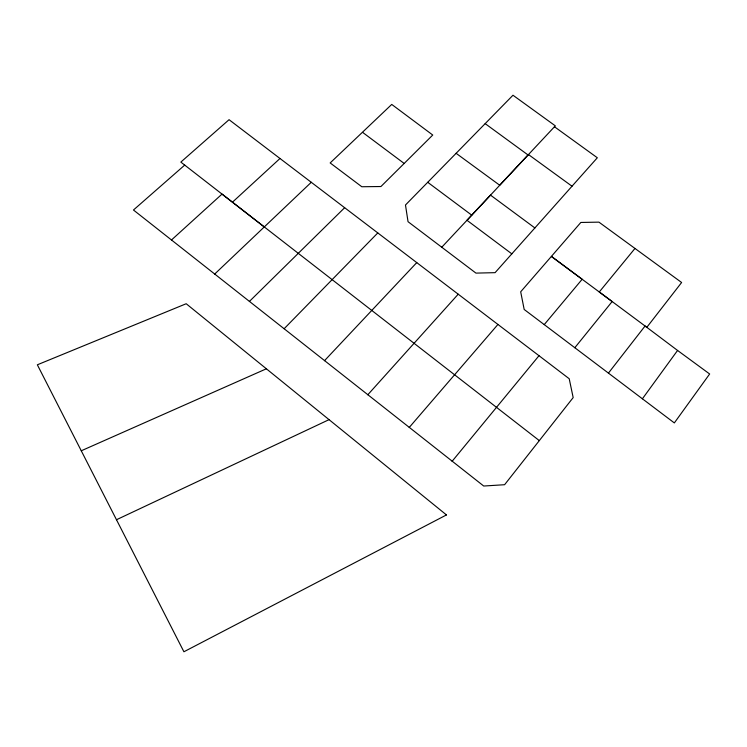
<?xml version="1.0" encoding="UTF-8"?>
<svg xmlns="http://www.w3.org/2000/svg" width="747" height="747" viewBox="0 0 747 747"><rect width="100%" height="100%" fill="white"/><g stroke="black" fill="none" stroke-linecap="round" stroke-linejoin="round"><path stroke-width="1.12" d="M677.566 350.446L709.65 373.986L674.336 422.923L642.401 398.795L677.566 350.446L645.063 326.009L608.432 373.108L524.179 309.463L520.687 291.797L580.839 222.457L598.935 222.139L681.619 282.497L646.827 327.317L599.271 291.974L634.969 248.452M574.817 347.728L612.148 301.545L551.398 256.417L582.156 279.266L544.236 324.618M452.075 461.347L538.998 355.703L569.214 378.738L573.173 397.6L504.598 484.71L483.711 486.026L133.461 210.01L184.714 165.096M409.207 427.489L497.932 324.45L538.998 355.703M441.757 247.238L555.32 125.851L512.984 95.233L405.481 205.005L408.039 221.7L475.951 273.113L495.084 272.664L597.329 157.766L554.461 126.757M367.785 394.789L458.21 294.206M456.137 153.322L499.724 185.237L528.446 154.536L572.015 186.218M416.761 262.608L324.487 360.708M284.159 328.708L377.795 232.924L497.932 324.45M404.174 163.453L380.933 186.526L361.8 186.741L330.174 162.939L391.736 104.421L432.746 135.03L404.174 163.453L362.697 132.434M249.377 301.461L344.647 207.703L377.795 232.924M214.669 274.074L311.275 182.296L344.647 207.703M279.994 158.495L229.058 119.697L180.839 162.099L232.457 202.185L279.994 158.495L311.275 182.296M171.474 239.992L222.018 194.089L539.325 440.618M116.476 519.735L329.053 419.646M81.264 450.786L266.371 368.794M485.186 123.647L528.045 154.974M534.899 227.956L490.518 195.135L466.968 220.281L511.826 253.849M427.732 182.305L471.768 215.173M608.432 373.108L642.401 398.795M232.457 202.185L264.289 226.948M446.463 514.926L183.911 651.767L37.35 364.797L186.199 303.73L446.463 514.926"/></g></svg>
